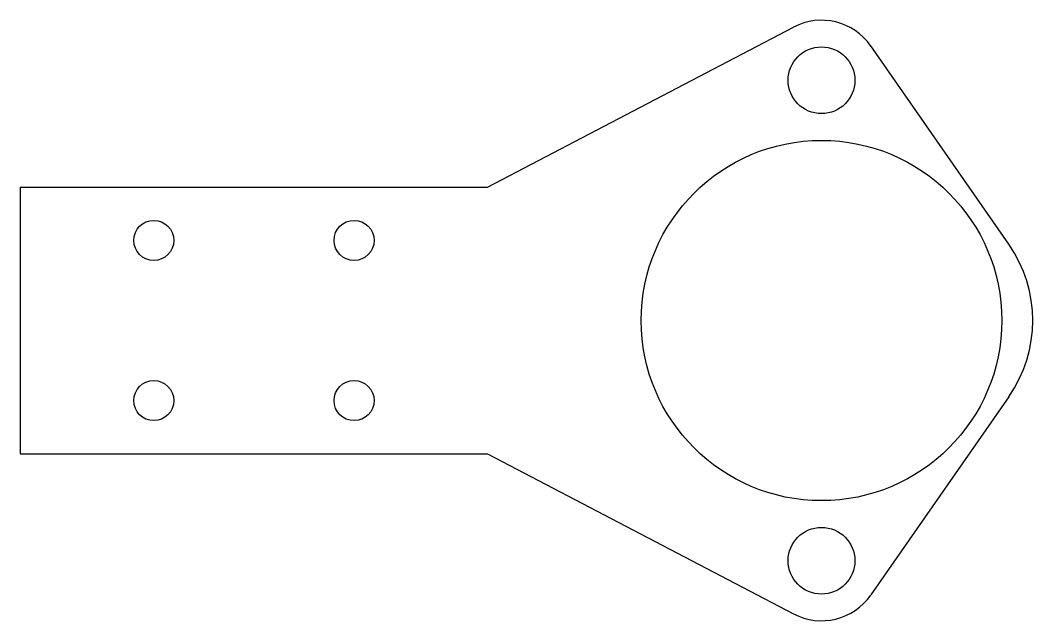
# Model space of a CAD drawing. Header units: millimetres. Extents: x -62 to 13.8, y -12.5 to 32.5.
import ezdxf

# ---------------------------------------------------------------- set-up
doc = ezdxf.new("R2010")
doc.units = ezdxf.units.MM

msp = doc.modelspace()

# ---------------------------------------------------------------- linework, layer by layer
at = {"color": 7, "linetype": 'Continuous', "lineweight": 25}
for p, q in [((-26.988, 20), (-4.074, 31.987)), ((12.041, 15.71), (1.706, 30.57)), ((-61.988, 20), (-61.988, 0)), ((-61.988, 20), (-26.988, 20)), ((12.041, 4.291), (1.706, -10.569)), ((-61.988, 0), (-26.988, 0)), ((-26.988, 0), (-4.074, -11.987))]:
    msp.add_line(p, q, dxfattribs=at)
for centre, radius in [((-1.988, 28), 2.5), ((-1.988, 10), 13.5), ((-51.988, 16), 1.5), ((-36.988, 16), 1.5), ((-51.988, 4), 1.5), ((-36.988, 4), 1.5), ((-1.988, -8), 2.5)]:
    msp.add_circle(centre, radius, dxfattribs=at)
for centre, radius, start, end in [((-1.988, 28), 4.5, 34.8187, 117.61601), ((3.831, 10), 10, 325.18244, 34.8187), ((-1.988, -8), 4.5, 242.38493, 325.18244)]:
    msp.add_arc(centre, radius, start, end, dxfattribs=at)

doc.saveas('drawing.dxf')
